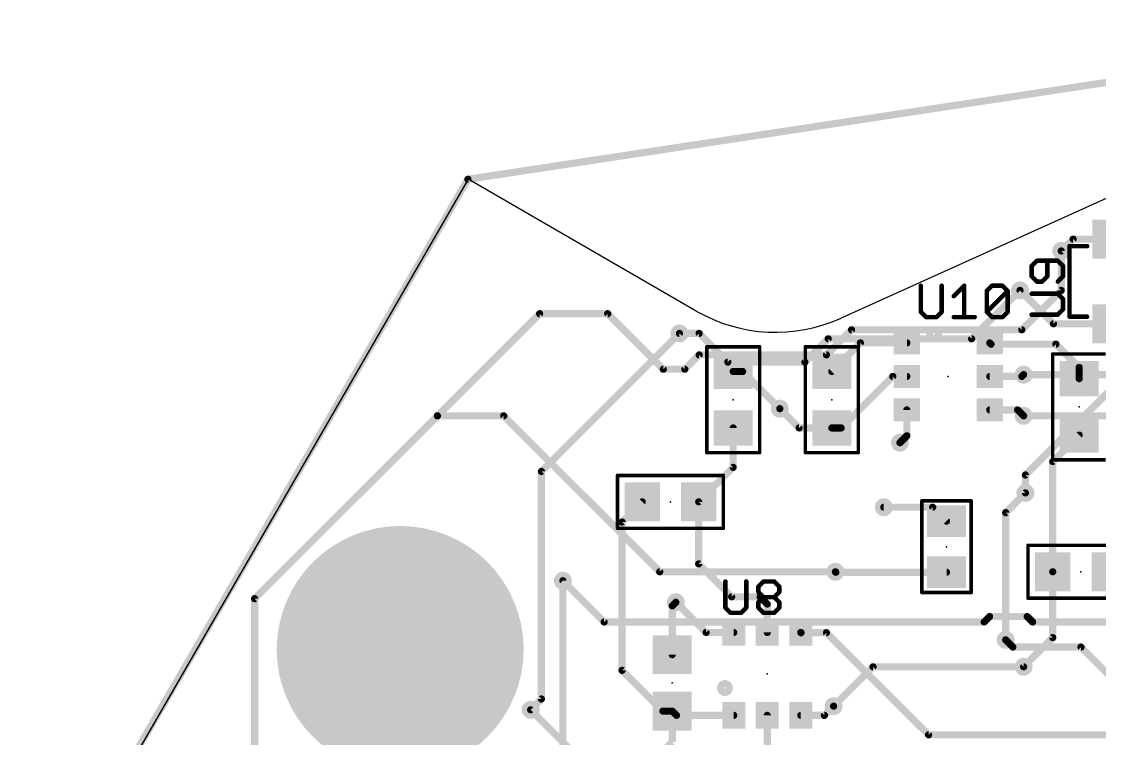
# Model space of a CAD drawing. Extents: x -0.2 to 82.8, y -0.2 to 76.
# Drawn here: x -0.15 to 30.39, y 55.73 to 76.05 of the extents above; entities that cross this region are included whole.
import ezdxf

# ---------------------------------------------------------------- set-up
doc = ezdxf.new("R2010")
doc.units = 0
for name, color, linetype in [('1', 22, 'CONTINUOUS'), ('15', 22, 'CONTINUOUS'), ('16', 175, 'CONTINUOUS'), ('18', 82, 'CONTINUOUS'), ('2', 175, 'CONTINUOUS'), ('20', 7, 'CONTINUOUS'), ('21', 253, 'CONTINUOUS'), ('23', 7, 'CONTINUOUS'), ('25', 253, 'CONTINUOUS'), ('29', 253, 'CONTINUOUS'), ('31', 253, 'CONTINUOUS')]:
    doc.layers.add(name, color=color, linetype=linetype)

# ---------------------------------------------------------------- blocks, each defined once
blk = doc.blocks.new('RECT')
blk.add_solid([(-0.5, -0.5), (0.5, -0.5), (-0.5, 0.5), (0.5, 0.5)])
blk = doc.blocks.new('ROUNDV')
at = {"const_width": 0.5}
blk.add_lwpolyline([(0, -0.25, 1), (0, 0.25, 1), (0, -0.25)], format="xyb", dxfattribs=at)

msp = doc.modelspace()

# ---------------------------------------------------------------- linework, layer by layer
at = {"layer": '1', "const_width": 0.2032}
for points in [[(29.648, 69.8816), (29.3116, 69.5452)], [(30.5968, 69.8816), (29.648, 69.8816)], [(28.1432, 68.4276), (29.0892, 67.4816)], [(29.0892, 67.4816), (30.5968, 67.4816)], [(14.5796, 63.2968), (18.4912, 67.2084)], [(23.6196, 66.9392), (22.8092, 66.1288)], [(24.9362, 66.9392), (23.6196, 66.9392)], [(27.3218, 66.9036), (27.2862, 66.9392)], [(29.1592, 66.9036), (27.3218, 66.9036)], [(29.8196, 66.2432), (29.1592, 66.9036)], [(29.8196, 65.9256), (29.8196, 66.2432)], [(20.282, 66.1288), (20.0152, 66.1288)], [(21.336, 65.0748), (20.282, 66.1288)], [(24.5364, 65.9892), (23.076, 64.5288)], [(24.9362, 65.9892), (24.5364, 65.9892)], [(27.2862, 65.9892), (28.194, 65.9892)], [(28.194, 65.9892), (28.2448, 66.04)], [(21.336, 65.0748), (21.882, 64.5288)], [(24.9362, 65.0392), (24.9362, 64.3062)], [(27.2862, 65.0392), (28.0772, 65.0392)], [(28.0772, 65.0392), (28.2448, 64.8716)], [(20.0152, 63.4112), (20.0152, 64.5288)], [(21.882, 64.5288), (22.8092, 64.5288)], [(23.076, 64.5288), (22.8092, 64.5288)], [(24.9362, 64.3062), (24.7396, 64.1096)], [(29.0704, 63.5764), (29.8196, 64.3256)], [(29.0704, 60.452), (29.0704, 63.5764)], [(14.5796, 56.8452), (14.5796, 63.2968)], [(19.0372, 62.4332), (20.0152, 63.4112)], [(27.7368, 62.1284), (28.2956, 62.6872)], [(16.8656, 61.8616), (17.4372, 62.4332)], [(19.0372, 60.6746), (19.0372, 62.4332)], [(25.6678, 62.2808), (24.2824, 62.2808)], [(26.0604, 61.8882), (25.6678, 62.2808)], [(27.7368, 58.5216), (27.7368, 62.1284)], [(16.8656, 57.658), (16.8656, 61.8616)], [(19.971, 59.7408), (19.0372, 60.6746)], [(22.9246, 60.4382), (22.9108, 60.452)], [(26.0604, 60.4382), (22.9246, 60.4382)], [(29.0704, 58.5852), (29.0704, 60.452)], [(15.1892, 55.4228), (15.1892, 60.198)], [(18.288, 59.4868), (18.3896, 59.5884)], [(18.288, 58.1024), (18.288, 59.4868)], [(19.2466, 58.7314), (18.3896, 59.5884)], [(20.7772, 59.7408), (19.971, 59.7408)], [(20.9804, 59.5376), (20.7772, 59.7408)], [(20.9804, 58.7314), (20.9804, 59.5376)], [(20.0304, 58.7314), (19.2466, 58.7314)], [(21.937, 58.7248), (21.9304, 58.7314)], [(22.6568, 58.7248), (21.937, 58.7248)], [(25.5524, 55.8292), (22.6568, 58.7248)], [(28.2448, 57.7596), (29.0704, 58.5852)], [(18.0212, 56.5024), (16.8656, 57.658)], [(14.2748, 56.5404), (14.5796, 56.8452)], [(18.288, 56.5024), (18.0212, 56.5024)], [(18.288, 55.626), (18.288, 56.5024)], [(18.409, 56.3814), (18.288, 56.5024)], [(22.5994, 56.3814), (22.86, 56.642)], [(20.0304, 56.3814), (18.409, 56.3814)], [(20.9804, 56.3814), (20.9804, 55.372)], [(21.9304, 56.3814), (22.5994, 56.3814)], [(31.496, 55.8292), (25.5524, 55.8292)], [(17.6784, 55.0164), (18.288, 55.626)]]:
    msp.add_lwpolyline(points, dxfattribs=at)
at = {"layer": '1', "const_width": 0.1016}
for points in [[(29.648, 69.9324, 1), (29.648, 69.8308)], [(29.6839, 69.8457, 1), (29.6121, 69.9175)], [(29.2757, 69.5811, 1), (29.3475, 69.5093)], [(28.1791, 68.4635, 1), (28.1073, 68.3917)], [(29.0892, 67.5324, 1), (29.0892, 67.4308)], [(29.0533, 67.4457, 1), (29.1251, 67.5175)], [(18.5271, 67.1725, 1), (18.4553, 67.2443)], [(23.6196, 66.99, 1), (23.6196, 66.8884)], [(23.6555, 66.9033, 1), (23.5837, 66.9751)], [(24.9362, 66.8884, 1), (24.9362, 66.99)], [(27.3221, 66.9751, 1), (27.2503, 66.9033)], [(27.3218, 66.9544, 1), (27.3218, 66.8528)], [(27.2859, 66.8677, 1), (27.3577, 66.9395)], [(29.1951, 66.9395, 1), (29.1233, 66.8677)], [(29.1592, 66.8528, 1), (29.1592, 66.9544)], [(29.8704, 66.2432, 1), (29.7688, 66.2432)], [(29.7837, 66.2073, 1), (29.8555, 66.2791)], [(20.0152, 66.1796, 1), (20.0152, 66.078)], [(20.3179, 66.1647, 1), (20.2461, 66.0929)], [(20.282, 66.078, 1), (20.282, 66.1796)], [(22.7733, 66.1647, 1), (22.8451, 66.0929)], [(24.5364, 66.04, 1), (24.5364, 65.9384)], [(24.5723, 65.9533, 1), (24.5005, 66.0251)], [(24.9362, 65.9384, 1), (24.9362, 66.04)], [(27.2862, 66.04, 1), (27.2862, 65.9384)], [(28.1581, 66.0251, 1), (28.2299, 65.9533)], [(28.194, 65.9384, 1), (28.194, 66.04)], [(28.2807, 66.0041, 1), (28.2089, 66.0759)], [(29.7688, 65.9256, 1), (29.8704, 65.9256)], [(21.3719, 65.1107, 1), (21.3001, 65.0389)], [(21.3001, 65.0389, 1), (21.3719, 65.1107)], [(24.987, 65.0392, 1), (24.8854, 65.0392)], [(27.2862, 65.09, 1), (27.2862, 64.9884)], [(28.1131, 65.0751, 1), (28.0413, 65.0033)], [(28.0772, 64.9884, 1), (28.0772, 65.09)], [(28.2089, 64.8357, 1), (28.2807, 64.9075)], [(20.066, 64.5288, 1), (19.9644, 64.5288)], [(21.882, 64.5796, 1), (21.882, 64.478)], [(21.8461, 64.4929, 1), (21.9179, 64.5647)], [(22.8092, 64.5796, 1), (22.8092, 64.478)], [(22.8092, 64.478, 1), (22.8092, 64.5796)], [(23.0401, 64.5647, 1), (23.1119, 64.4929)], [(23.076, 64.478, 1), (23.076, 64.5796)], [(24.7037, 64.1455, 1), (24.7755, 64.0737)], [(24.8854, 64.3062, 1), (24.987, 64.3062)], [(24.9721, 64.2703, 1), (24.9003, 64.3421)], [(29.8555, 64.2897, 1), (29.7837, 64.3615)], [(29.1212, 63.5764, 1), (29.0196, 63.5764)], [(29.0345, 63.6123, 1), (29.1063, 63.5405)], [(14.6304, 63.2968, 1), (14.5288, 63.2968)], [(14.5437, 63.3327, 1), (14.6155, 63.2609)], [(19.9644, 63.4112, 1), (20.066, 63.4112)], [(20.0511, 63.3753, 1), (19.9793, 63.4471)], [(28.3315, 62.6513, 1), (28.2597, 62.7231)], [(17.4731, 62.3973, 1), (17.4013, 62.4691)], [(19.088, 62.4332, 1), (18.9864, 62.4332)], [(19.0013, 62.4691, 1), (19.0731, 62.3973)], [(24.2824, 62.3316, 1), (24.2824, 62.23)], [(25.7037, 62.3167, 1), (25.6319, 62.2449)], [(25.6678, 62.23, 1), (25.6678, 62.3316)], [(27.7876, 62.1284, 1), (27.686, 62.1284)], [(27.7009, 62.1643, 1), (27.7727, 62.0925)], [(16.9164, 61.8616, 1), (16.8148, 61.8616)], [(16.8297, 61.8975, 1), (16.9015, 61.8257)], [(26.0245, 61.8523, 1), (26.0963, 61.9241)], [(19.0731, 60.7105, 1), (19.0013, 60.6387)], [(18.9864, 60.6746, 1), (19.088, 60.6746)], [(22.9467, 60.4879, 1), (22.8749, 60.4161)], [(22.9246, 60.489, 1), (22.9246, 60.3874)], [(22.8887, 60.4023, 1), (22.9605, 60.4741)], [(26.0604, 60.3874, 1), (26.0604, 60.489)], [(29.1212, 60.452, 1), (29.0196, 60.452)], [(29.0196, 60.452, 1), (29.1212, 60.452)], [(15.24, 60.198, 1), (15.1384, 60.198)], [(18.3388, 59.4868, 1), (18.2372, 59.4868)], [(18.2521, 59.5227, 1), (18.3239, 59.4509)], [(18.4255, 59.6243, 1), (18.3537, 59.5525)], [(18.4255, 59.5525, 1), (18.3537, 59.6243)], [(19.971, 59.7916, 1), (19.971, 59.69)], [(19.9351, 59.7049, 1), (20.0069, 59.7767)], [(20.8131, 59.7767, 1), (20.7413, 59.7049)], [(20.7772, 59.69, 1), (20.7772, 59.7916)], [(21.0312, 59.5376, 1), (20.9296, 59.5376)], [(20.9445, 59.5017, 1), (21.0163, 59.5735)], [(19.2466, 58.7822, 1), (19.2466, 58.6806)], [(19.2107, 58.6955, 1), (19.2825, 58.7673)], [(20.0304, 58.6806, 1), (20.0304, 58.7822)], [(20.9296, 58.7314, 1), (21.0312, 58.7314)], [(21.9663, 58.7673, 1), (21.8945, 58.6955)], [(21.937, 58.7756, 1), (21.937, 58.674)], [(21.9011, 58.6889, 1), (21.9729, 58.7607)], [(22.6927, 58.7607, 1), (22.6209, 58.6889)], [(22.6568, 58.674, 1), (22.6568, 58.7756)], [(29.1063, 58.5493, 1), (29.0345, 58.6211)], [(27.686, 58.5216, 1), (27.7876, 58.5216)], [(29.0196, 58.5852, 1), (29.1212, 58.5852)], [(18.2372, 58.1024, 1), (18.3388, 58.1024)], [(16.9015, 57.6939, 1), (16.8297, 57.6221)], [(28.2089, 57.7955, 1), (28.2807, 57.7237)], [(16.8148, 57.658, 1), (16.9164, 57.658)], [(14.5288, 56.8452, 1), (14.6304, 56.8452)], [(14.6155, 56.8093, 1), (14.5437, 56.8811)], [(14.2389, 56.5763, 1), (14.3107, 56.5045)], [(18.0212, 56.5532, 1), (18.0212, 56.4516)], [(17.9853, 56.4665, 1), (18.0571, 56.5383)], [(18.3388, 56.5024, 1), (18.2372, 56.5024)], [(18.3239, 56.5383, 1), (18.2521, 56.4665)], [(18.288, 56.4516, 1), (18.288, 56.5532)], [(22.8959, 56.6061, 1), (22.8241, 56.6779)], [(18.409, 56.4322, 1), (18.409, 56.3306)], [(18.3731, 56.3455, 1), (18.4449, 56.4173)], [(20.0304, 56.3306, 1), (20.0304, 56.4322)], [(21.0312, 56.3814, 1), (20.9296, 56.3814)], [(21.9304, 56.4322, 1), (21.9304, 56.3306)], [(22.5635, 56.4173, 1), (22.6353, 56.3455)], [(22.5994, 56.3306, 1), (22.5994, 56.4322)], [(25.5524, 55.88, 1), (25.5524, 55.7784)], [(25.5165, 55.7933, 1), (25.5883, 55.8651)]]:
    msp.add_lwpolyline(points, format="xyb", dxfattribs=at)
at = {"layer": '15', "const_width": 0.2032}
for points in [[(12.4968, 71.5772), (41.3004, 75.946)], [(-0.0508, 49.9364), (12.4968, 71.5772)], [(28.2956, 63.1952), (31.0896, 65.9892)], [(28.2956, 62.6872), (28.2956, 63.1952)]]:
    msp.add_lwpolyline(points, dxfattribs=at)
at = {"layer": '15', "const_width": 0.1016}
for points in [[(12.4892, 71.6274, 1), (12.5044, 71.527)], [(12.5407, 71.5517, 1), (12.4529, 71.6027)], [(28.3464, 63.1952, 1), (28.2448, 63.1952)], [(28.2597, 63.2311, 1), (28.3315, 63.1593)], [(28.2448, 62.6872, 1), (28.3464, 62.6872)]]:
    msp.add_lwpolyline(points, format="xyb", dxfattribs=at)
at = {"layer": '16', "const_width": 0.2032}
for points in [[(29.3116, 69.5452), (29.3116, 68.4276)], [(29.3116, 68.4276), (28.194, 67.31)], [(14.5288, 67.7672), (11.6332, 64.8716)], [(16.4592, 67.7672), (14.5288, 67.7672)], [(18.034, 66.1924), (16.4592, 67.7672)], [(23.368, 67.31), (22.6568, 66.5988)], [(28.194, 67.31), (23.368, 67.31)], [(19.05, 66.5988), (18.6436, 66.1924)], [(22.6568, 66.5988), (19.05, 66.5988)], [(18.6436, 66.1924), (18.034, 66.1924)], [(28.2448, 66.04), (30.988, 66.04)], [(11.6332, 64.8716), (6.4516, 59.69)], [(13.5128, 64.8716), (11.6332, 64.8716)], [(17.9324, 60.452), (13.5128, 64.8716)], [(28.2448, 64.8716), (31.3944, 64.8716)], [(22.9108, 60.452), (17.9324, 60.452)], [(15.1892, 60.198), (16.3576, 59.0296)], [(6.4516, 59.69), (6.4516, 47.8028)], [(27.1272, 59.0296), (27.2796, 59.182)], [(27.2796, 59.182), (28.3464, 59.182)], [(28.3464, 59.182), (28.4988, 59.0296)], [(16.3576, 59.0296), (27.1272, 59.0296)], [(28.4988, 59.0296), (30.8356, 59.0296)], [(27.94, 58.3184), (27.7368, 58.5216)], [(29.8704, 58.3184), (27.94, 58.3184)], [(30.8864, 57.3024), (29.8704, 58.3184)], [(22.86, 56.642), (23.9776, 57.7596)], [(23.9776, 57.7596), (28.2448, 57.7596)], [(20.6946, 50.1206), (14.2748, 56.5404)]]:
    msp.add_lwpolyline(points, dxfattribs=at)
at = {"layer": '16', "const_width": 0.1016}
for points in [[(29.3624, 69.5452, 1), (29.2608, 69.5452)], [(29.2608, 68.4276, 1), (29.3624, 68.4276)], [(29.3475, 68.3917, 1), (29.2757, 68.4635)], [(14.5288, 67.818, 1), (14.5288, 67.7164)], [(14.5647, 67.7313, 1), (14.4929, 67.8031)], [(16.4951, 67.8031, 1), (16.4233, 67.7313)], [(16.4592, 67.7164, 1), (16.4592, 67.818)], [(23.368, 67.3608, 1), (23.368, 67.2592)], [(23.4039, 67.2741, 1), (23.3321, 67.3459)], [(28.1581, 67.3459, 1), (28.2299, 67.2741)], [(28.194, 67.2592, 1), (28.194, 67.3608)], [(19.05, 66.6496, 1), (19.05, 66.548)], [(19.0859, 66.5629, 1), (19.0141, 66.6347)], [(22.6209, 66.6347, 1), (22.6927, 66.5629)], [(22.6568, 66.548, 1), (22.6568, 66.6496)], [(18.034, 66.2432, 1), (18.034, 66.1416)], [(18.6436, 66.1416, 1), (18.6436, 66.2432)], [(17.9981, 66.1565, 1), (18.0699, 66.2283)], [(18.6077, 66.2283, 1), (18.6795, 66.1565)], [(28.2448, 66.0908, 1), (28.2448, 65.9892)], [(11.6332, 64.9224, 1), (11.6332, 64.8208)], [(11.5973, 64.9075, 1), (11.6691, 64.8357)], [(11.6691, 64.8357, 1), (11.5973, 64.9075)], [(13.5487, 64.9075, 1), (13.4769, 64.8357)], [(13.5128, 64.8208, 1), (13.5128, 64.9224)], [(28.2448, 64.9224, 1), (28.2448, 64.8208)], [(17.9324, 60.5028, 1), (17.9324, 60.4012)], [(17.8965, 60.4161, 1), (17.9683, 60.4879)], [(22.9108, 60.4012, 1), (22.9108, 60.5028)], [(15.2251, 60.2339, 1), (15.1533, 60.1621)], [(6.5024, 59.69, 1), (6.4008, 59.69)], [(6.4157, 59.7259, 1), (6.4875, 59.6541)], [(27.2796, 59.2328, 1), (27.2796, 59.1312)], [(27.3155, 59.1461, 1), (27.2437, 59.2179)], [(28.3823, 59.2179, 1), (28.3105, 59.1461)], [(28.3464, 59.1312, 1), (28.3464, 59.2328)], [(16.3576, 59.0804, 1), (16.3576, 58.9788)], [(16.3217, 58.9937, 1), (16.3935, 59.0655)], [(27.0913, 59.0655, 1), (27.1631, 58.9937)], [(27.1272, 58.9788, 1), (27.1272, 59.0804)], [(28.4988, 59.0804, 1), (28.4988, 58.9788)], [(28.4629, 58.9937, 1), (28.5347, 59.0655)], [(27.7727, 58.5575, 1), (27.7009, 58.4857)], [(27.94, 58.3692, 1), (27.94, 58.2676)], [(27.9041, 58.2825, 1), (27.9759, 58.3543)], [(29.9063, 58.3543, 1), (29.8345, 58.2825)], [(29.8704, 58.2676, 1), (29.8704, 58.3692)], [(23.9776, 57.8104, 1), (23.9776, 57.7088)], [(24.0135, 57.7237, 1), (23.9417, 57.7955)], [(28.2448, 57.7088, 1), (28.2448, 57.8104)], [(14.3107, 56.5763, 1), (14.2389, 56.5045)], [(22.8241, 56.6779, 1), (22.8959, 56.6061)]]:
    msp.add_lwpolyline(points, format="xyb", dxfattribs=at)
at = {"layer": '2', "const_width": 0.2032}
for points in [[(41.3004, 75.946), (12.4968, 71.5772)], [(12.4968, 71.5772), (-0.0508, 49.9364)], [(26.7716, 67.056), (28.1432, 68.4276)], [(18.4912, 67.2084), (19.05, 67.2084)], [(19.05, 67.2084), (19.8628, 66.3956)], [(22.0472, 66.3956), (22.7076, 67.056)], [(22.7076, 67.056), (26.7716, 67.056)], [(19.8628, 66.3956), (22.0472, 66.3956)]]:
    msp.add_lwpolyline(points, dxfattribs=at)
at = {"layer": '2', "const_width": 0.1016}
for points in [[(12.4892, 71.6274, 1), (12.5044, 71.527)], [(12.5407, 71.5517, 1), (12.4529, 71.6027)], [(28.1791, 68.3917, 1), (28.1073, 68.4635)], [(18.4912, 67.2592, 1), (18.4912, 67.1576)], [(19.0859, 67.2443, 1), (19.0141, 67.1725)], [(19.05, 67.1576, 1), (19.05, 67.2592)], [(22.7076, 67.1068, 1), (22.7076, 67.0052)], [(22.7435, 67.0201, 1), (22.6717, 67.0919)], [(26.7357, 67.0919, 1), (26.8075, 67.0201)], [(26.7716, 67.0052, 1), (26.7716, 67.1068)], [(19.8628, 66.4464, 1), (19.8628, 66.3448)], [(19.8269, 66.3597, 1), (19.8987, 66.4315)], [(22.0113, 66.4315, 1), (22.0831, 66.3597)], [(22.0472, 66.3448, 1), (22.0472, 66.4464)]]:
    msp.add_lwpolyline(points, format="xyb", dxfattribs=at)
at = {"layer": '20'}
for p, q in [((41.32, 75.89), (23.07, 67.64)), ((12.5, 71.58), (0, 49.92)), ((18.97, 67.84), (12.5, 71.58))]:
    msp.add_line(p, q, dxfattribs=at)
at = {"layer": '20', "const_width": 3.5}
msp.add_lwpolyline([(10.578, 56.5, 1), (10.578, 60, 1), (10.578, 56.5)], format="xyb", dxfattribs=at)
at = {"layer": '20'}
msp.add_arc((21.2153, 71.7429), 4.5027, 240.089, 294.3256, dxfattribs=at)
at = {"layer": '21'}
for points, const_width in [([(30.0468, 69.6816), (29.5468, 69.6816)], 0.127), ([(29.5468, 69.6816), (29.5468, 67.6816)], 0.127), ([(29.5468, 67.6816), (30.0468, 67.6816)], 0.127), ([(19.2652, 66.8288), (20.7652, 66.8288)], 0.1), ([(19.2652, 63.8288), (19.2652, 66.8288)], 0.1), ([(20.7652, 66.8288), (20.7652, 63.8288)], 0.1), ([(22.0592, 63.8288), (22.0592, 66.8288)], 0.1), ([(22.0592, 66.8288), (23.5592, 66.8288)], 0.1), ([(23.5592, 66.8288), (23.5592, 63.8288)], 0.1), ([(29.0696, 66.6256), (30.5696, 66.6256)], 0.1), ([(29.0696, 63.6256), (29.0696, 66.6256)], 0.1), ([(20.7652, 63.8288), (19.2652, 63.8288)], 0.1), ([(23.5592, 63.8288), (22.0592, 63.8288)], 0.1), ([(30.5696, 63.6256), (29.0696, 63.6256)], 0.1), ([(16.7372, 61.6832), (16.7372, 63.1832)], 0.1), ([(16.7372, 63.1832), (19.7372, 63.1832)], 0.1), ([(19.7372, 63.1832), (19.7372, 61.6832)], 0.1), ([(25.3604, 59.8632), (25.3604, 62.4632)], 0.1), ([(25.3604, 62.4632), (26.7604, 62.4632)], 0.1), ([(26.7604, 62.4632), (26.7604, 59.8632)], 0.1), ([(19.7372, 61.6832), (16.7372, 61.6832)], 0.1), ([(28.3704, 59.702), (28.3704, 61.202)], 0.1), ([(28.3704, 61.202), (31.3704, 61.202)], 0.1), ([(26.7604, 59.8632), (25.3604, 59.8632)], 0.1), ([(31.3704, 59.702), (28.3704, 59.702)], 0.1)]:
    msp.add_lwpolyline(points, dxfattribs=dict(at, const_width=const_width))
for points, const_width in [([(29.5468, 69.7134, 1), (29.5468, 69.6499)], 0.0635), ([(29.5785, 69.6816, 1), (29.5151, 69.6816)], 0.0635), ([(30.0468, 69.6499, 1), (30.0468, 69.7134)], 0.0635), ([(29.5468, 67.7134, 1), (29.5468, 67.6499)], 0.0635), ([(29.5151, 67.6816, 1), (29.5785, 67.6816)], 0.0635), ([(30.0468, 67.6499, 1), (30.0468, 67.7134)], 0.0635), ([(25.7112, 67.0892, 1), (25.7112, 67.2892, 1), (25.7112, 67.0892)], 0.25), ([(19.2652, 66.8538, 1), (19.2652, 66.8038)], 0.05), ([(19.2902, 66.8288, 1), (19.2402, 66.8288)], 0.05), ([(20.7902, 66.8288, 1), (20.7402, 66.8288)], 0.05), ([(20.7652, 66.8038, 1), (20.7652, 66.8538)], 0.05), ([(22.0842, 66.8288, 1), (22.0342, 66.8288)], 0.05), ([(22.0592, 66.8538, 1), (22.0592, 66.8038)], 0.05), ([(23.5842, 66.8288, 1), (23.5342, 66.8288)], 0.05), ([(23.5592, 66.8038, 1), (23.5592, 66.8538)], 0.05), ([(29.0696, 66.6506, 1), (29.0696, 66.6006)], 0.05), ([(29.0946, 66.6256, 1), (29.0446, 66.6256)], 0.05), ([(19.2652, 63.8538, 1), (19.2652, 63.8038)], 0.05), ([(19.2402, 63.8288, 1), (19.2902, 63.8288)], 0.05), ([(20.7402, 63.8288, 1), (20.7902, 63.8288)], 0.05), ([(20.7652, 63.8038, 1), (20.7652, 63.8538)], 0.05), ([(22.0592, 63.8538, 1), (22.0592, 63.8038)], 0.05), ([(22.0342, 63.8288, 1), (22.0842, 63.8288)], 0.05), ([(23.5342, 63.8288, 1), (23.5842, 63.8288)], 0.05), ([(23.5592, 63.8038, 1), (23.5592, 63.8538)], 0.05), ([(29.0696, 63.6506, 1), (29.0696, 63.6006)], 0.05), ([(29.0446, 63.6256, 1), (29.0946, 63.6256)], 0.05), ([(16.7622, 63.1832, 1), (16.7122, 63.1832)], 0.05), ([(16.7372, 63.2082, 1), (16.7372, 63.1582)], 0.05), ([(19.7622, 63.1832, 1), (19.7122, 63.1832)], 0.05), ([(19.7372, 63.1582, 1), (19.7372, 63.2082)], 0.05), ([(25.3854, 62.4632, 1), (25.3354, 62.4632)], 0.05), ([(25.3604, 62.4882, 1), (25.3604, 62.4382)], 0.05), ([(26.7854, 62.4632, 1), (26.7354, 62.4632)], 0.05), ([(26.7604, 62.4382, 1), (26.7604, 62.4882)], 0.05), ([(16.7372, 61.7082, 1), (16.7372, 61.6582)], 0.05), ([(16.7122, 61.6832, 1), (16.7622, 61.6832)], 0.05), ([(19.7122, 61.6832, 1), (19.7622, 61.6832)], 0.05), ([(19.7372, 61.6582, 1), (19.7372, 61.7082)], 0.05), ([(28.3954, 61.202, 1), (28.3454, 61.202)], 0.05), ([(28.3704, 61.227, 1), (28.3704, 61.177)], 0.05), ([(25.3604, 59.8882, 1), (25.3604, 59.8382)], 0.05), ([(25.3354, 59.8632, 1), (25.3854, 59.8632)], 0.05), ([(26.7354, 59.8632, 1), (26.7854, 59.8632)], 0.05), ([(26.7604, 59.8382, 1), (26.7604, 59.8882)], 0.05), ([(28.3704, 59.727, 1), (28.3704, 59.677)], 0.05), ([(28.3454, 59.702, 1), (28.3954, 59.702)], 0.05), ([(19.7804, 57.0564, 1), (19.7804, 57.2564, 1), (19.7804, 57.0564)], 0.25)]:
    msp.add_lwpolyline(points, format="xyb", dxfattribs=dict(at, const_width=const_width))
at = {"layer": '23'}
for p in [(26.1112, 65.9892), (20.0152, 65.3288), (22.8092, 65.3288), (29.8196, 65.1256), (18.2372, 62.4332), (26.0604, 61.1632), (29.8704, 60.452), (20.9804, 57.5564), (18.288, 57.3024)]:
    msp.add_point(p, dxfattribs=at)
at = {"layer": '25', "const_width": 0.127}
for points in [[(28.621, 69.2686), (28.4727, 69.1203)], [(28.4727, 69.1203), (28.4727, 68.8237)], [(29.2142, 69.2686), (28.621, 69.2686)], [(28.9176, 68.8237), (28.9176, 69.2686)], [(29.3625, 69.1203), (29.2142, 69.2686)], [(29.3625, 68.8237), (29.3625, 69.1203)], [(28.4727, 68.8237), (28.621, 68.6754)], [(28.621, 68.6754), (28.7693, 68.6754)], [(28.7693, 68.6754), (28.9176, 68.8237)], [(29.2142, 68.6754), (29.3625, 68.8237)], [(25.3299, 68.5601), (25.3299, 67.8186)], [(25.9231, 67.8186), (25.9231, 68.5601)], [(26.2654, 68.2635), (26.562, 68.5601)], [(26.562, 68.5601), (26.562, 67.6703)], [(27.2009, 68.4118), (27.3492, 68.5601)], [(27.2009, 67.8186), (27.2009, 68.4118)], [(27.2009, 67.8186), (27.7941, 68.4118)], [(27.3492, 68.5601), (27.6458, 68.5601)], [(27.6458, 68.5601), (27.7941, 68.4118)], [(27.7941, 68.4118), (27.7941, 67.8186)], [(29.2142, 68.3331), (28.4727, 68.3331)], [(29.3625, 68.1848), (29.2142, 68.3331)], [(29.3625, 67.8882), (29.3625, 68.1848)], [(25.3299, 67.8186), (25.4782, 67.6703)], [(25.7748, 67.6703), (25.9231, 67.8186)], [(27.3492, 67.6703), (27.2009, 67.8186)], [(27.7941, 67.8186), (27.6458, 67.6703)], [(29.2142, 67.7399), (29.3625, 67.8882)], [(25.4782, 67.6703), (25.7748, 67.6703)], [(26.2654, 67.6703), (26.8586, 67.6703)], [(27.6458, 67.6703), (27.3492, 67.6703)], [(28.4727, 67.7399), (29.2142, 67.7399)], [(19.7927, 60.1781), (19.7927, 59.4366)], [(20.3859, 59.4366), (20.3859, 60.1781)], [(20.7282, 60.0298), (20.8765, 60.1781)], [(20.8765, 60.1781), (21.1731, 60.1781)], [(21.1731, 60.1781), (21.3214, 60.0298)], [(20.7282, 59.8815), (20.7282, 60.0298)], [(20.8765, 59.7332), (20.7282, 59.8815)], [(21.3214, 59.8815), (21.1731, 59.7332)], [(21.3214, 60.0298), (21.3214, 59.8815)], [(20.7282, 59.5849), (20.8765, 59.7332)], [(20.7282, 59.4366), (20.7282, 59.5849)], [(20.8765, 59.7332), (21.1731, 59.7332)], [(21.1731, 59.7332), (21.3214, 59.5849)], [(21.3214, 59.5849), (21.3214, 59.4366)], [(19.7927, 59.4366), (19.941, 59.2883)], [(19.941, 59.2883), (20.2376, 59.2883)], [(20.2376, 59.2883), (20.3859, 59.4366)], [(20.8765, 59.2883), (20.7282, 59.4366)], [(21.1731, 59.2883), (20.8765, 59.2883)], [(21.3214, 59.4366), (21.1731, 59.2883)]]:
    msp.add_lwpolyline(points, dxfattribs=at)
at = {"layer": '25', "const_width": 0.0635}
for points in [[(28.5045, 69.1203, 1), (28.441, 69.1203)], [(28.4503, 69.1427, 1), (28.4952, 69.0978)], [(28.621, 69.3003, 1), (28.621, 69.2368)], [(28.6435, 69.2461, 1), (28.5986, 69.291)], [(28.9494, 69.2686, 1), (28.8859, 69.2686)], [(29.2367, 69.291, 1), (29.1918, 69.2461)], [(29.2142, 69.2368, 1), (29.2142, 69.3003)], [(29.3942, 69.1203, 1), (29.3308, 69.1203)], [(29.34, 69.0978, 1), (29.385, 69.1427)], [(28.441, 68.8237, 1), (28.5045, 68.8237)], [(28.4952, 68.8462, 1), (28.4503, 68.8013)], [(28.621, 68.7072, 1), (28.621, 68.6437)], [(28.5986, 68.653, 1), (28.6435, 68.6979)], [(28.7469, 68.6979, 1), (28.7918, 68.653)], [(28.7693, 68.6437, 1), (28.7693, 68.7072)], [(28.8859, 68.8237, 1), (28.9494, 68.8237)], [(28.9401, 68.8013, 1), (28.8952, 68.8462)], [(29.1918, 68.6979, 1), (29.2367, 68.653)], [(29.3308, 68.8237, 1), (29.3942, 68.8237)], [(29.385, 68.8013, 1), (29.34, 68.8462)], [(25.3617, 68.5601, 1), (25.2982, 68.5601)], [(25.9548, 68.5601, 1), (25.8913, 68.5601)], [(26.5938, 68.5601, 1), (26.5303, 68.5601)], [(26.5845, 68.5376, 1), (26.5396, 68.5825)], [(27.2327, 68.4118, 1), (27.1692, 68.4118)], [(27.1785, 68.4342, 1), (27.2234, 68.3893)], [(27.3492, 68.5918, 1), (27.3492, 68.5283)], [(27.3717, 68.5376, 1), (27.3268, 68.5825)], [(27.6683, 68.5825, 1), (27.6234, 68.5376)], [(27.6458, 68.5283, 1), (27.6458, 68.5918)], [(27.8259, 68.4118, 1), (27.7624, 68.4118)], [(27.8166, 68.3893, 1), (27.7717, 68.4342)], [(27.7717, 68.3893, 1), (27.8166, 68.4342)], [(26.243, 68.2859, 1), (26.2879, 68.241)], [(28.4727, 68.3648, 1), (28.4727, 68.3013)], [(29.2367, 68.3555, 1), (29.1918, 68.3106)], [(29.2142, 68.3013, 1), (29.2142, 68.3648)], [(29.3942, 68.1848, 1), (29.3308, 68.1848)], [(29.34, 68.1623, 1), (29.385, 68.2072)], [(25.3524, 67.841, 1), (25.3074, 67.7961)], [(25.2982, 67.8186, 1), (25.3617, 67.8186)], [(25.8913, 67.8186, 1), (25.9548, 67.8186)], [(25.9455, 67.7961, 1), (25.9006, 67.841)], [(27.1692, 67.8186, 1), (27.2327, 67.8186)], [(27.2234, 67.841, 1), (27.1785, 67.7961)], [(27.1785, 67.841, 1), (27.2234, 67.7961)], [(27.7624, 67.8186, 1), (27.8259, 67.8186)], [(27.8166, 67.7961, 1), (27.7717, 67.841)], [(29.3308, 67.8882, 1), (29.3942, 67.8882)], [(29.385, 67.8657, 1), (29.34, 67.9106)], [(25.4782, 67.702, 1), (25.4782, 67.6385)], [(25.4557, 67.6478, 1), (25.5006, 67.6928)], [(25.7523, 67.6928, 1), (25.7972, 67.6478)], [(25.7748, 67.6385, 1), (25.7748, 67.702)], [(26.2654, 67.702, 1), (26.2654, 67.6385)], [(26.5303, 67.6703, 1), (26.5938, 67.6703)], [(26.8586, 67.6385, 1), (26.8586, 67.702)], [(27.3492, 67.702, 1), (27.3492, 67.6385)], [(27.3268, 67.6478, 1), (27.3717, 67.6928)], [(27.6234, 67.6928, 1), (27.6683, 67.6478)], [(27.6458, 67.6385, 1), (27.6458, 67.702)], [(28.4727, 67.7717, 1), (28.4727, 67.7082)], [(29.1918, 67.7624, 1), (29.2367, 67.7174)], [(29.2142, 67.7082, 1), (29.2142, 67.7717)], [(19.8244, 60.1781, 1), (19.761, 60.1781)], [(20.4176, 60.1781, 1), (20.3541, 60.1781)], [(20.8765, 60.2098, 1), (20.8765, 60.1463)], [(20.899, 60.1556, 1), (20.8541, 60.2005)], [(21.1955, 60.2005, 1), (21.1506, 60.1556)], [(21.1731, 60.1463, 1), (21.1731, 60.2098)], [(20.76, 60.0298, 1), (20.6965, 60.0298)], [(20.7058, 60.0522, 1), (20.7507, 60.0073)], [(20.7507, 59.9039, 1), (20.7058, 59.859)], [(20.6965, 59.8815, 1), (20.76, 59.8815)], [(21.3531, 60.0298, 1), (21.2896, 60.0298)], [(21.2896, 59.8815, 1), (21.3531, 59.8815)], [(21.2989, 60.0073, 1), (21.3438, 60.0522)], [(21.3438, 59.859, 1), (21.2989, 59.9039)], [(20.76, 59.5849, 1), (20.6965, 59.5849)], [(20.7058, 59.6073, 1), (20.7507, 59.5624)], [(20.8765, 59.7649, 1), (20.8765, 59.7014)], [(20.899, 59.7107, 1), (20.8541, 59.7556)], [(20.8541, 59.7107, 1), (20.899, 59.7556)], [(21.1955, 59.7556, 1), (21.1506, 59.7107)], [(21.1506, 59.7556, 1), (21.1955, 59.7107)], [(21.1731, 59.7014, 1), (21.1731, 59.7649)], [(21.3531, 59.5849, 1), (21.2896, 59.5849)], [(21.2989, 59.5624, 1), (21.3438, 59.6073)], [(19.8152, 59.459, 1), (19.7702, 59.4141)], [(19.761, 59.4366, 1), (19.8244, 59.4366)], [(19.941, 59.3201, 1), (19.941, 59.2565)], [(19.9185, 59.2658, 1), (19.9634, 59.3108)], [(20.2151, 59.3108, 1), (20.26, 59.2658)], [(20.2376, 59.2565, 1), (20.2376, 59.3201)], [(20.3541, 59.4366, 1), (20.4176, 59.4366)], [(20.4083, 59.4141, 1), (20.3634, 59.459)], [(20.7507, 59.459, 1), (20.7058, 59.4141)], [(20.6965, 59.4366, 1), (20.76, 59.4366)], [(20.8765, 59.3201, 1), (20.8765, 59.2565)], [(20.8541, 59.2658, 1), (20.899, 59.3108)], [(21.1506, 59.3108, 1), (21.1955, 59.2658)], [(21.1731, 59.2565, 1), (21.1731, 59.3201)], [(21.2896, 59.4366, 1), (21.3531, 59.4366)], [(21.3438, 59.4141, 1), (21.2989, 59.459)]]:
    msp.add_lwpolyline(points, format="xyb", dxfattribs=at)

# ---------------------------------------------------------------- block references
at = {"layer": '1'}
for p, xscale, rotation in [((30.5968, 69.8816), 0.7, 180), ((30.5968, 67.4816), 0.7, 180), ((20.0152, 66.1288), 0.9, 270), ((22.8092, 66.1288), 0.9, 90), ((29.8196, 65.9256), 0.9, 270), ((20.0152, 64.5288), 0.9, 270), ((22.8092, 64.5288), 0.9, 90), ((29.8196, 64.3256), 0.9, 270), ((17.4372, 62.4332), 0.9, 180), ((19.0372, 62.4332), 0.9, 180), ((26.0604, 61.8882), 0.8, 270), ((26.0604, 60.4382), 0.8, 270)]:
    msp.add_blockref('RECT', p, dxfattribs=dict(at, xscale=xscale, rotation=rotation))
at = {"layer": '1', "xscale": 0.55, "yscale": 0.65}
for p, rotation in [((24.9362, 66.9392), 90), ((27.2862, 66.9392), 90), ((24.9362, 65.9892), 90), ((27.2862, 65.9892), 90), ((24.9362, 65.0392), 90), ((27.2862, 65.0392), 90), ((20.0304, 58.7314), 180), ((20.9804, 58.7314), 180), ((21.9304, 58.7314), 180), ((20.0304, 56.3814), 180), ((20.9804, 56.3814), 180), ((21.9304, 56.3814), 180)]:
    msp.add_blockref('RECT', p, dxfattribs=dict(at, rotation=rotation))
at = {"layer": '1', "xscale": 0.9}
for p in [(29.0704, 60.452), (30.6704, 60.452)]:
    msp.add_blockref('RECT', p, dxfattribs=at)
at = {"layer": '1', "rotation": 270}
for p in [(18.288, 58.1024), (18.288, 56.5024)]:
    msp.add_blockref('RECT', p, dxfattribs=at)
at = {"layer": '18', "xscale": 0.508, "yscale": 0.508}
for p in [(29.3116, 69.5452), (29.3116, 69.5452), (29.3116, 69.5452), (29.3116, 69.5452), (28.1432, 68.4276), (28.1432, 68.4276), (28.1432, 68.4276), (28.1432, 68.4276), (18.4912, 67.2084), (18.4912, 67.2084), (18.4912, 67.2084), (18.4912, 67.2084), (28.2448, 66.04), (28.2448, 66.04), (28.2448, 66.04), (28.2448, 66.04), (21.336, 65.0748), (21.336, 65.0748), (21.336, 65.0748), (21.336, 65.0748), (28.2448, 64.8716), (28.2448, 64.8716), (28.2448, 64.8716), (28.2448, 64.8716), (24.7396, 64.1096), (24.7396, 64.1096), (24.7396, 64.1096), (24.7396, 64.1096), (28.2956, 62.6872), (28.2956, 62.6872), (28.2956, 62.6872), (28.2956, 62.6872), (24.2824, 62.2808), (24.2824, 62.2808), (24.2824, 62.2808), (24.2824, 62.2808), (22.9108, 60.452), (22.9108, 60.452), (22.9108, 60.452), (22.9108, 60.452), (15.1892, 60.198), (15.1892, 60.198), (15.1892, 60.198), (15.1892, 60.198), (18.3896, 59.5884), (18.3896, 59.5884), (18.3896, 59.5884), (18.3896, 59.5884), (27.7368, 58.5216), (27.7368, 58.5216), (27.7368, 58.5216), (27.7368, 58.5216), (28.2448, 57.7596), (28.2448, 57.7596), (28.2448, 57.7596), (28.2448, 57.7596), (22.86, 56.642), (22.86, 56.642), (22.86, 56.642), (22.86, 56.642), (14.2748, 56.5404), (14.2748, 56.5404), (14.2748, 56.5404), (14.2748, 56.5404)]:
    msp.add_blockref('ROUNDV', p, dxfattribs=at)
at = {"layer": '29'}
for p, xscale, yscale, rotation in [((30.5968, 69.8816), 0.8016, 1.1016, 180), ((30.5968, 67.4816), 0.8016, 1.1016, 180), ((24.9362, 66.9392), 0.6516, 0.7516, 90), ((27.2862, 66.9392), 0.6516, 0.7516, 90), ((20.0152, 66.1288), 1.0016, 1.1016, 270), ((22.8092, 66.1288), 1.0016, 1.1016, 90), ((24.9362, 65.9892), 0.6516, 0.7516, 90), ((27.2862, 65.9892), 0.6516, 0.7516, 90), ((29.8196, 65.9256), 1.0016, 1.1016, 270), ((24.9362, 65.0392), 0.6516, 0.7516, 90), ((27.2862, 65.0392), 0.6516, 0.7516, 90), ((20.0152, 64.5288), 1.0016, 1.1016, 270), ((22.8092, 64.5288), 1.0016, 1.1016, 90), ((29.8196, 64.3256), 1.0016, 1.1016, 270), ((17.4372, 62.4332), 1.0016, 1.1016, 180), ((19.0372, 62.4332), 1.0016, 1.1016, 180), ((26.0604, 61.8882), 0.9016, 1.1016, 270), ((26.0604, 60.4382), 0.9016, 1.1016, 270), ((20.0304, 58.7314), 0.6516, 0.7516, 180), ((20.9804, 58.7314), 0.6516, 0.7516, 180), ((21.9304, 58.7314), 0.6516, 0.7516, 180), ((18.288, 58.1024), 1.1016, 1.1016, 270), ((18.288, 56.5024), 1.1016, 1.1016, 270), ((20.0304, 56.3814), 0.6516, 0.7516, 180), ((20.9804, 56.3814), 0.6516, 0.7516, 180), ((21.9304, 56.3814), 0.6516, 0.7516, 180)]:
    msp.add_blockref('RECT', p, dxfattribs=dict(at, xscale=xscale, yscale=yscale, rotation=rotation))
at = {"layer": '29', "xscale": 1.0016, "yscale": 1.1016}
for p in [(29.0704, 60.452), (30.6704, 60.452)]:
    msp.add_blockref('RECT', p, dxfattribs=at)
at = {"layer": '31'}
for p, xscale, rotation in [((30.5968, 69.8816), 0.7, 180), ((30.5968, 67.4816), 0.7, 180), ((20.0152, 66.1288), 0.9, 270), ((22.8092, 66.1288), 0.9, 90), ((29.8196, 65.9256), 0.9, 270), ((20.0152, 64.5288), 0.9, 270), ((22.8092, 64.5288), 0.9, 90), ((29.8196, 64.3256), 0.9, 270), ((17.4372, 62.4332), 0.9, 180), ((19.0372, 62.4332), 0.9, 180), ((26.0604, 61.8882), 0.8, 270), ((26.0604, 60.4382), 0.8, 270)]:
    msp.add_blockref('RECT', p, dxfattribs=dict(at, xscale=xscale, rotation=rotation))
at = {"layer": '31', "xscale": 0.55, "yscale": 0.65}
for p, rotation in [((24.9362, 66.9392), 90), ((27.2862, 66.9392), 90), ((24.9362, 65.9892), 90), ((27.2862, 65.9892), 90), ((24.9362, 65.0392), 90), ((27.2862, 65.0392), 90), ((20.0304, 58.7314), 180), ((20.9804, 58.7314), 180), ((21.9304, 58.7314), 180), ((20.0304, 56.3814), 180), ((20.9804, 56.3814), 180), ((21.9304, 56.3814), 180)]:
    msp.add_blockref('RECT', p, dxfattribs=dict(at, rotation=rotation))
at = {"layer": '31', "xscale": 0.9}
for p in [(29.0704, 60.452), (30.6704, 60.452)]:
    msp.add_blockref('RECT', p, dxfattribs=at)
at = {"layer": '31', "rotation": 270}
for p in [(18.288, 58.1024), (18.288, 56.5024)]:
    msp.add_blockref('RECT', p, dxfattribs=at)

doc.saveas('drawing.dxf')
